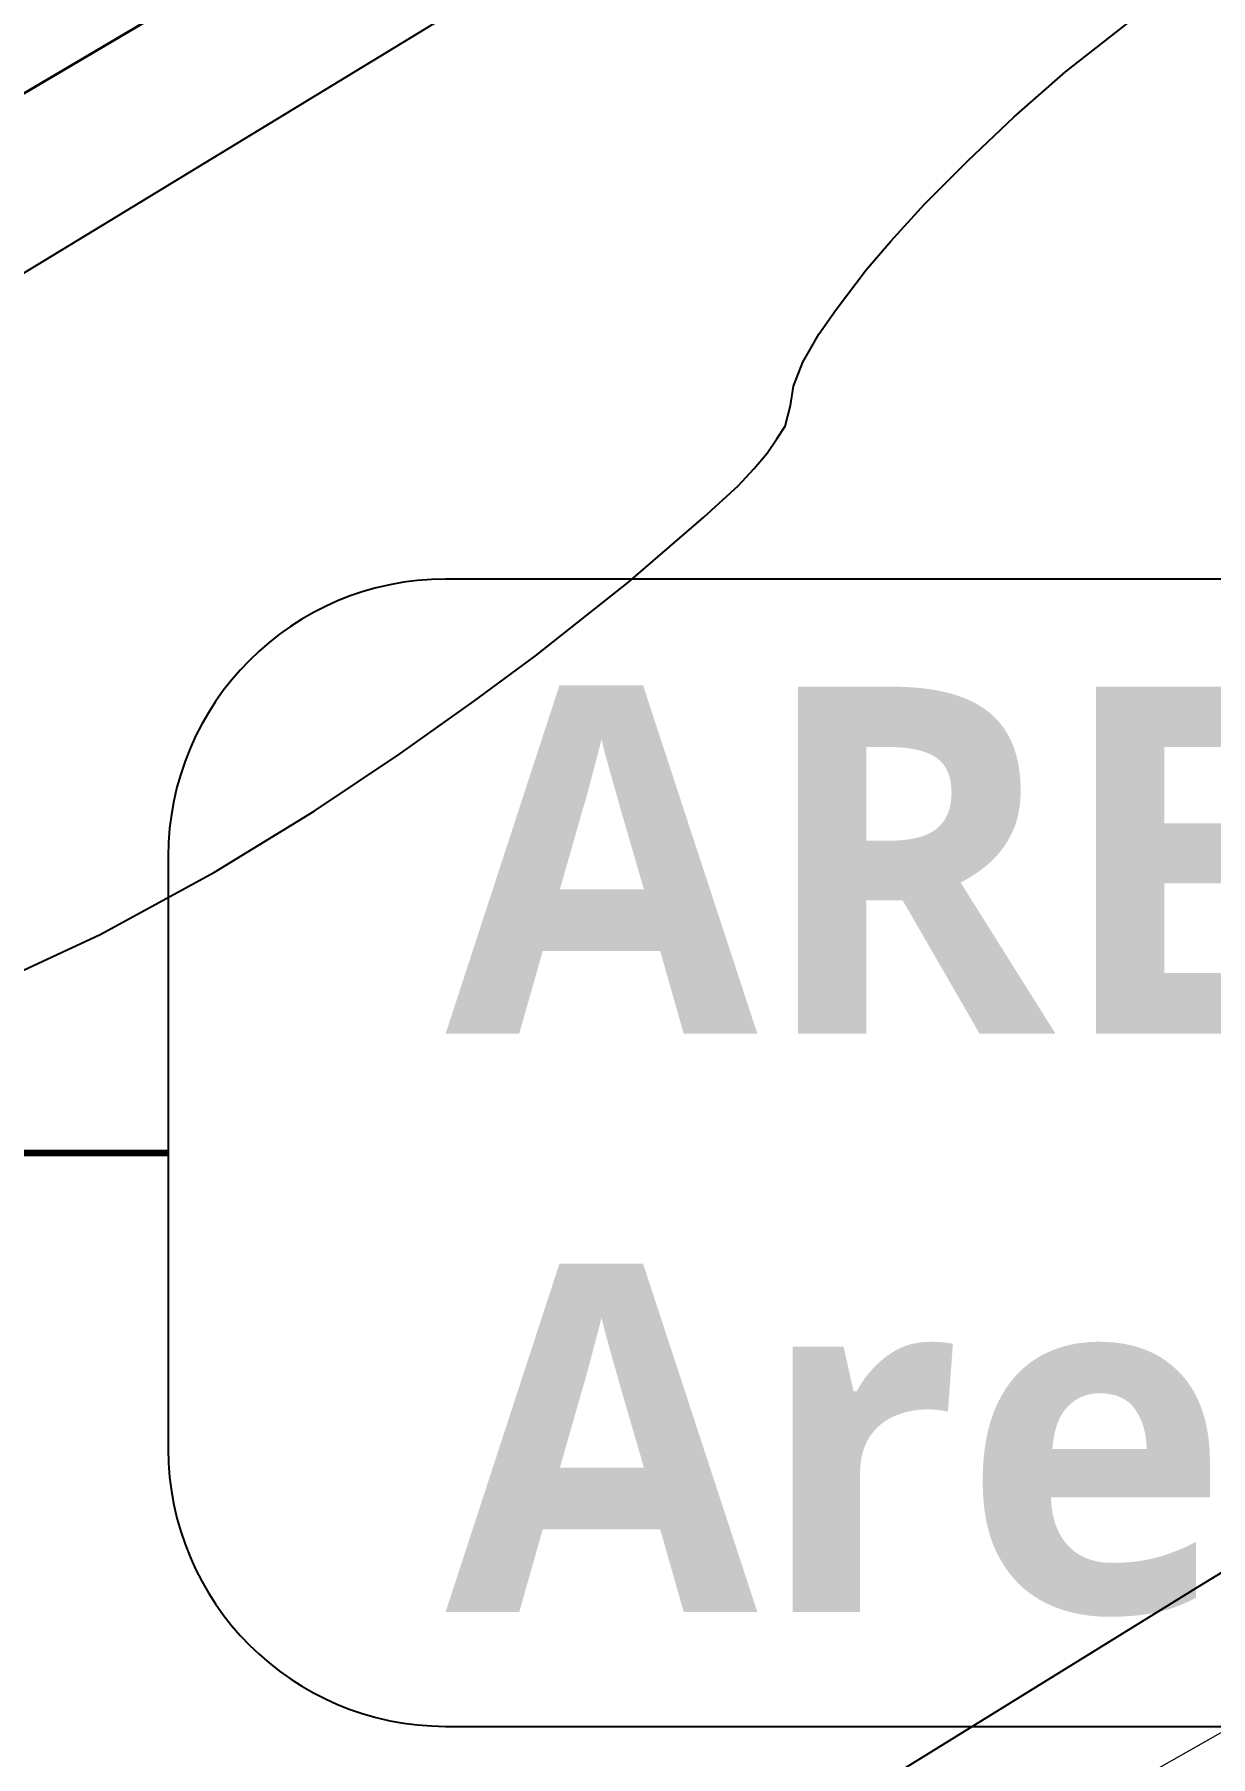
# Model space of a CAD drawing. Header units: millimetres. Extents: x 86 to 591881, y 99 to 1307229.
# Drawn here: x 590734.83 to 590739.07, y 1307035.99 to 1307042.19 of the extents above; entities that cross this region are included whole.
import ezdxf

# ---------------------------------------------------------------- set-up
doc = ezdxf.new("R2010")
doc.units = ezdxf.units.MM
doc.linetypes.add('PHANTOM', pattern=[2.5, 1.25, -0.25, 0.25, -0.25, 0.25, -0.25])
for name, color, linetype in [('C-PROP', 7, 'Continuous'), ('C-PROP-LINE', 230, 'Continuous'), ('C-PROP-TEXT', 92, 'Continuous'), ('C-ROAD-SAMP-TEXT', 11, 'Continuous'), ('C-TOPO-MAJR', 9, 'Continuous'), ('C-TOPO-MINR', 8, 'Continuous'), ('Plano', 7, 'Continuous')]:
    doc.layers.add(name, color=color, linetype=linetype)
doc.layers.add('COTAS', color=40, linetype='Continuous', lineweight=5)
doc.styles.add('COTAS', font='arial.ttf')
doc.styles.add('ST - ETIQUETAS', font='', dxfattribs={"height": 2.5})
doc.styles.get("Standard").update_dxf_attribs({"font": 'simplex.shx'})
doc.styles.get('ST - ETIQUETAS').set_extended_font_data('Roboto Thin')
doc.dimstyles.new('GenAng', dxfattribs={"dimscale": 0.5, "dimtxt": 2.5, "dimasz": 1.25, "dimexe": 0.18, "dimexo": 0.0625, "dimgap": 0.25, "dimtad": 0, "dimzin": 3, "dimdsep": 46, "dimtxsty": 'COTAS', "dimcen": 0.09, "dimse1": 1, "dimse2": 1, "dimaunit": 1, "dimadec": 3, "dimazin": 0, "dimtfac": 1, "dimtofl": 0, "dimtmove": 2, "dimatfit": 3, "dimfxl": 1, "dimtolj": 1, "dimtzin": 1, "dimarcsym": 0})

msp = doc.modelspace()

# ---------------------------------------------------------------- hatches: boundary and pattern name
at = {"layer": 'C-PROP', "linetype": 'Continuous', "lineweight": -3}
h = msp.add_hatch(dxfattribs=at)
h.set_pattern_fill('AR-SAND', color=3, scale=0.025, style=0)
h.paths.add_polyline_path([(590715.5052, 1307031.4831), (590711.7752, 1307038.7054), (590729.8991, 1307047.1913), (590748.0231, 1307055.6772), (590750.1905, 1307051.4794), (590741.9385, 1307046.1995), (590725.4952, 1307036.4947), (590718.7817, 1307032.9661)], flags=0)

# ---------------------------------------------------------------- linework, layer by layer
at = {"layer": 'C-PROP-LINE', "color": 242, "linetype": 'PHANTOM', "lineweight": 30, "ltscale": 2}
msp.add_polyline3d([(590685.7185, 1307018.866, 0), (590705.8106, 1307027.0952, 0), (590718.7817, 1307032.9661, 0), (590725.4952, 1307036.4947, 0), (590741.9385, 1307046.1995, 0), (590756.295, 1307055.3853, 0), (590771.4915, 1307065.0337, 0), (590782.862, 1307071.8265, 0), (590795.518, 1307080.0104, 0)], dxfattribs=at)
at = {"layer": 'C-PROP-LINE', "color": 4, "linetype": 'Continuous', "lineweight": 25}
msp.add_polyline3d([(590711.7752, 1307038.7054, 0), (590715.5052, 1307031.4831, 0), (590718.7817, 1307032.9661, 0), (590725.4952, 1307036.4947, 0), (590741.9385, 1307046.1995, 0), (590750.1905, 1307051.4794, 0), (590748.0231, 1307055.6772, 0), (590729.8991, 1307047.1913, 0), (590711.7752, 1307038.7054, 0), (590715.5052, 1307031.4831, 0)], dxfattribs=at)
at = {"layer": 'C-PROP-TEXT', "color": 1, "linetype": 'Continuous', "lineweight": -3}
for p, q in [((590748.1031, 1307040.2304), (590736.3104, 1307040.2304)), ((590735.3104, 1307039.2304), (590735.3104, 1307037.0966)), ((590736.3104, 1307036.0966), (590748.1031, 1307036.0966))]:
    msp.add_line(p, q, dxfattribs=at)
for centre, start, end in [((590736.3104, 1307039.2304), 90, 180), ((590736.3104, 1307037.0966), 180, 270)]:
    msp.add_arc(centre, 1, start, end, dxfattribs=at)
at = {"layer": 'C-TOPO-MAJR', "color": 40, "linetype": 'Continuous', "lineweight": -3, "elevation": 456.5}
msp.add_lwpolyline([(590734.5995, 1307038.733), (590735.0657, 1307038.9499), (590735.4773, 1307039.1748), (590735.836, 1307039.3939), (590736.1458, 1307039.601), (590736.4106, 1307039.7899), (590736.6342, 1307039.9543), (590736.9698, 1307040.2191), (590737.2408, 1307040.4532), (590737.3652, 1307040.5666), (590737.422, 1307040.6286), (590737.4695, 1307040.6843), (590737.5046, 1307040.7357), (590737.5338, 1307040.7817), (590737.554, 1307040.8557), (590737.5638, 1307040.9258), (590737.5984, 1307041.0122), (590737.6251, 1307041.0606), (590737.6553, 1307041.1124), (590737.718, 1307041.2021), (590737.8266, 1307041.3448), (590737.9147, 1307041.4479), (590738.0368, 1307041.5815), (590738.1921, 1307041.7375), (590738.3597, 1307041.8966), (590738.5441, 1307042.0584), (590738.7822, 1307042.2439)], dxfattribs=at)
at = {"layer": 'C-TOPO-MINR', "color": 44, "linetype": 'Continuous', "lineweight": -3}
for points, elevation in [([(590721.2067, 1307033.3848), (590722.4009, 1307034.0571), (590723.6061, 1307034.7352), (590724.8026, 1307035.4115), (590725.9718, 1307036.0806), (590727.1194, 1307036.745), (590728.2509, 1307037.4071), (590729.3718, 1307038.0694), (590730.4878, 1307038.7342), (590731.6043, 1307039.4041), (590732.7269, 1307040.0815), (590733.8613, 1307040.7688), (590735.0129, 1307041.4686), (590736.1873, 1307042.1831), (590737.3847, 1307042.9137)], 456.75), ([(590730.0017, 1307030.9324), (590730.7444, 1307031.3897), (590731.5778, 1307031.9115), (590732.4908, 1307032.4886), (590733.4723, 1307033.1118), (590734.5113, 1307033.772), (590735.5966, 1307034.46), (590736.7172, 1307035.1665), (590737.8621, 1307035.8824), (590739.0201, 1307036.5985), (590740.1802, 1307037.3056)], 456.25)]:
    msp.add_lwpolyline(points, dxfattribs=dict(at, elevation=elevation))
at = {"layer": 'COTAS', "flags": 128}
msp.add_lwpolyline([(590750.1905, 1307051.4794), (590741.9393, 1307046.2), (590725.4959, 1307036.495), (590718.7817, 1307032.966), (590715.5052, 1307031.4831), (590711.7752, 1307038.7054), (590748.0231, 1307055.6772), (590750.1905, 1307051.4794)], dxfattribs=at)
at = {"layer": 'Plano', "lineweight": 13}
msp.add_lwpolyline([(590642.0277, 1306927.4364), (590636.6652, 1306941.6323), (590630.6614, 1306958.1424), (590625.3452, 1306974.0479), (590625.2152, 1306979.2579), (590626.0681, 1306983.5786), (590635.3193, 1306991.724), (590646.7798, 1306996.3435), (590661.6445, 1307001.6837), (590680.9434, 1307008.2177), (590694.3115, 1307012.4744), (590709.8659, 1307018.8311), (590728.4402, 1307030.0505), (590743.7954, 1307038.7228), (590765.1544, 1307052.1506), (590782.3379, 1307062.9113), (590800.6336, 1307074.6563)], dxfattribs=at)

# ---------------------------------------------------------------- texts
at = {"layer": 'C-PROP-TEXT', "color": 1, "linetype": 'Continuous', "lineweight": -3, "insert": (590736.3104, 1307038.1635), "char_height": 1.25, "attachment_point": 4, "style": 'ST - ETIQUETAS'}
msp.add_mtext('{\\fRoboto Thin|b1|i0|c0|p2;\\C3;AREA VERDE : 2\\C2;\\PArea: }274.16 m²', dxfattribs=at)

# ---------------------------------------------------------------- leaders
at = {"layer": 'C-PROP-TEXT', "color": 1, "linetype": 'Continuous', "lineweight": -3}
msp.add_leader([(590726.9885, 1307042.0834), (590734.0604, 1307038.1635), (590735.3104, 1307038.1635)], dimstyle='GenAng', override={"dimscale": 1, "dimasz": 1.25, "dimclrd": 1, "dimldrblk": 'Dot', "dimlwd": 65535}, dxfattribs=at)

# ---------------------------------------------------------------- next in the draw order: texts
at = {"layer": 'C-ROAD-SAMP-TEXT', "color": 194, "linetype": 'Continuous', "lineweight": -3, "insert": (590735.2299, 1307044.2717), "char_height": 0.9, "width": 3.029119, "attachment_point": 6, "rotation": 27.30863, "bg_fill": 3, "box_fill_scale": 1.166667, "bg_fill_color": 256, "bg_fill_true_color": 13158600, "bg_fill_transparency": 0}
msp.add_mtext('{\\fFreestyle Script|b0|i0|c0|p66;\\C196;\\c8323135;0+071.1}', dxfattribs=at)

doc.saveas('drawing.dxf')
